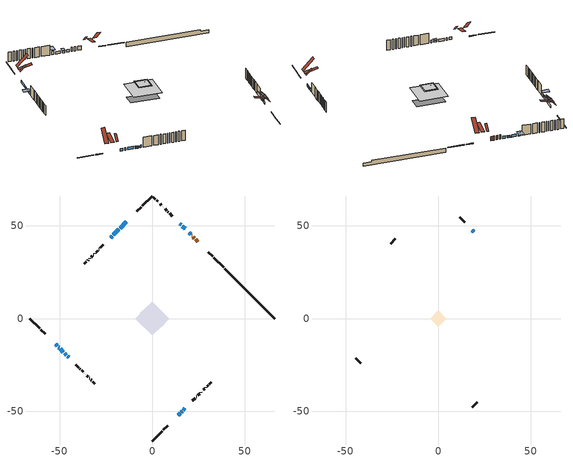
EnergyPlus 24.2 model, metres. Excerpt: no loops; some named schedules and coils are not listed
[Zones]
conditioned space
 floor outside (Floor1 construction): -1.71,0 0,1.71 1.71,0 0,-1.71 z0.44
 floor adiabatic (AdiabaticFloorConstruction): -9.18,0 0,9.18 9.18,0 0,-9.18 z2.88
 floor foundation (Slab1 construction): -6.72,2.74 -2.74,6.72 6.72,-2.74 2.74,-6.72 z-1.69
 wall outside (RimJoist1 construction): 0,-66.15 5.32,-60.83 / -66.15,0 -60.83,-5.32 / 0,66.15 -5.32,60.83 / 38.6,27.55 33.28,32.87 z0.44:0.74
 wall outside (RimJoist3 construction): 5.98,-60.17 8.34,-57.81 / -60.17,-5.98 -57.81,-8.34 / -5.98,60.17 -8.34,57.81 / 32.62,33.53 30.26,35.89 z0.44:0.74
 wall outside (AdiabaticWallConstruction 1): 24.6,41.56 23.46,42.69 / 22.81,43.34 22.22,43.93 / 21.56,44.59 21.36,44.79 z0.44:2.47
 wall outside (AdiabaticWallConstruction): -14.01,52.15 -17.36,48.79 / 14,-52.15 14.99,-51.17 / -52.15,-14 -51.32,-14.83 / 20.71,45.44 19.88,46.27 / -50.67,-15.49 -50.35,-15.8 / -49.7,-16.46 -47.95,-18.2 / 17.74,48.41 16.3,49.86 / -45.67,-20.48 -45.22,-20.94 / 16.73,-49.42 17.63,-48.52 z0.44:1.66; -18.02,48.13 -21.04,45.11 z0.44:1.28; 15.64,-50.51 16.07,-50.08 z0.44:1.46; -47.29,-18.86 -46.32,-19.83 z0.44:1.36; -21.7,44.46 -22.45,43.7 / 15.64,50.51 14.88,51.27 z0.44:2.09
 wall outside (Wall1 construction): 21.6,-44.55 23.16,-43 / -41.24,-24.91 -39.69,-26.46 / -26.43,39.72 -27.98,38.17 / 10.91,55.24 9.36,56.8 z0.44:5.32
 wall outside (Wall2 construction): 23.81,-42.34 24.01,-42.14 / -39.03,-27.12 -38.84,-27.32 / -28.64,37.52 -28.83,37.32 / 8.7,57.45 8.5,57.65 z0.44:5.32
 wall outside (Wall3 construction): 24.67,-41.49 25.52,-40.63 / -38.18,-27.97 -37.32,-28.83 / -29.49,36.66 -30.34,35.81 / 7.85,58.3 6.99,59.16 z0.44:5.32
 wall outside (Wall4 construction): 26.18,-39.97 26.23,-39.92 / -36.67,-29.49 -36.61,-29.54 / -31,35.15 -31.06,35.1 / 6.33,59.82 6.28,59.87 z0.44:5.32
 wall outside (Wall5 construction): 26.89,-39.26 26.92,-39.24 / -35.95,-30.2 -35.93,-30.22 / -31.71,34.44 -31.74,34.41 / 5.62,60.53 5.6,60.56 z0.44:5.32
 wall outside (Wall6 construction): 27.57,-38.58 28.23,-37.92 / -35.27,-30.88 -34.61,-31.54 / -32.4,33.76 -33.05,33.1 / 4.94,61.21 4.28,61.87 z0.44:5.32
 wall outside (Wall7 construction): 28.89,-37.26 28.99,-37.16 / -33.96,-32.2 -33.85,-32.3 / -33.71,32.44 -33.81,32.34 / 3.62,62.53 3.52,62.63 z0.44:5.32
 wall outside (Wall8 construction): 29.65,-36.5 30.12,-36.03 / -33.2,-32.96 -32.72,-33.43 / -34.47,31.68 -34.95,31.21 / 2.86,63.29 2.39,63.76 z0.44:5.32
 wall outside (Wall9 construction): 30.78,-35.37 31.86,-34.3 / -32.06,-34.09 -30.99,-35.16 / -35.6,30.55 -36.68,29.47 / 1.73,64.42 0.66,65.49 z0.44:5.32
 wall foundation (FoundationWall1 construction): 39.26,26.89,-1.69 39.26,26.89,0.44 63.46,2.69,0.44 63.46,2.69,-0.18 66.15,0,-0.18 66.15,0,-1.69
 window (WindowConstruction): -14.01,52.15 -17.36,48.79 z0.44:1.66
 window (WindowConstruction 5): -18.02,48.13 -21.04,45.11 z0.44:1.28
 window (WindowConstruction 6): 14.01,-52.15 14.99,-51.17 z0.44:1.66
 window (WindowConstruction 7): 15.64,-50.51 16.07,-50.08 z0.44:1.45
 window (WindowConstruction 8): -52.15,-14.01 -51.32,-14.83 z0.44:1.66
 window (WindowConstruction 9): 20.71,45.44 19.88,46.27 z0.44:1.66
 window (WindowConstruction 12): -50.66,-15.49 -50.35,-15.8 z0.44:1.66
 window (WindowConstruction 1): -49.7,-16.46 -47.95,-18.2 z0.44:1.66
 window (WindowConstruction 13): -47.29,-18.86 -46.32,-19.83 z0.44:1.35
 window (WindowConstruction 2): 17.74,48.41 16.3,49.86 z0.44:1.66
 window (WindowConstruction 3): -45.67,-20.49 -45.22,-20.94 z0.44:1.66
 window (WindowConstruction 10): -21.7,44.46 -22.45,43.7 z0.44:2.09
 window (WindowConstruction 11): 15.64,50.51 14.88,51.27 z0.44:2.09
 window (WindowConstruction 4): 16.73,-49.42 17.63,-48.52 z0.44:1.66
 door (Door): 24.6,41.56 23.46,42.69 z0.44:2.47
 door (Door 1): 22.81,43.35 22.22,43.93 z0.44:2.47
 door (Door 2): 21.56,44.59 21.36,44.79 z0.44:2.47
 ceiling adiabatic (AdiabaticFloorConstruction): 0,-9.18 9.18,0 0,9.18 -9.18,0 z2.88
 roof outside (Roof4 construction): 13.35,-52.8,5.32 11.54,-50.99,7.88 10.9,-51.63,7.88 12.71,-53.44,5.32; -52.8,-13.35,5.32 -50.99,-11.54,7.88 -51.63,-10.9,7.88 -53.44,-12.71,5.32; -13.35,52.8,5.32 -11.54,50.99,7.88 -10.9,51.63,7.88 -12.71,53.44,5.32; 25.25,40.9,5.32 23.44,39.09,7.88 24.08,38.45,7.88 25.89,40.26,5.32
attic - vented
 floor to conditioned space (Floor2 construction Reversed): -3.8,0 0,3.8 3.8,0 0,-3.8 z5.32
 floor to conditioned space (Floor3 construction Reversed): -4.42,0 0,4.42 4.42,0 0,-4.42 z5.32
 floor to conditioned space (Floor4 construction Reversed): -1.99,0 0,1.99 1.99,0 0,-1.99 z5.32
 wall outside (AdiabaticWallConstruction): 19.23,46.92 18.4,47.75 z0.44:1.38
 wall outside (Wall10 construction): 18.28,-47.87 20.95,-45.2 / -44.56,-21.59 -41.9,-24.26 / -23.11,43.04 -25.77,40.38 / 14.23,51.92 11.56,54.59 z0.44:5.32
 window (WindowConstruction 14): 19.23,46.93 18.4,47.75 z0.44:1.38
 roof outside (Roof1 construction): 10.27,-55.88,5.32 6.66,-52.27,10.43 5.38,-53.55,10.43 8.99,-57.16,5.32; -55.88,-10.27,5.32 -52.27,-6.66,10.43 -53.55,-5.38,10.43 -57.16,-8.99,5.32; -10.27,55.88,5.32 -6.66,52.27,10.43 -5.38,53.55,10.43 -8.99,57.16,5.32; 28.33,37.82,5.32 24.72,34.21,10.43 25.99,32.93,10.43 29.61,36.54,5.32
 roof outside (Roof2 construction): 12.05,-54.1,5.32 7.69,-49.74,6.86 6.57,-50.87,6.86 10.93,-55.22,5.32; -54.1,-12.05,5.32 -49.74,-7.69,6.86 -50.87,-6.57,6.86 -55.22,-10.93,5.32; -12.05,54.1,5.32 -7.69,49.74,6.86 -6.57,50.87,6.86 -10.93,55.22,5.32; 26.55,39.6,5.32 22.19,35.24,6.86 23.32,34.12,6.86 27.67,38.48,5.32
shading: 18.29,47.86 19.33,46.82 20.63,48.11 19.59,49.15 z1.53; -21.18,44.97 -17.88,48.27 -18.2,48.6 -21.51,45.3 z1.48; 16.22,-49.94 15.5,-50.65 15.83,-50.98 16.54,-50.26 z1.66; -46.22,-19.93 -47.4,-18.75 -48.26,-19.62 -47.08,-20.8 z1.5; -22.85,43.3 -21.3,44.85 -23.56,47.11 -25.11,45.57 z2.65; 14.49,51.66 16.04,50.12 18.3,52.38 16.75,53.93 z2.65
[Building]
Building 1: Terrain=Suburbs
[Site:Location]
Mont Joli AP_QC: Latitude {deg}=48.61; Longitude {deg}=-68.21; Time Zone {hr}=-5; Elevation {m}=52; Keep Site Location Information=Yes
[Site:GroundTemperature:Shallow]
-0.843868, -3.04892, -3.2255, -2.1791, 2.02165, 6.20283, 9.82768, 12.1239, 12.319, 10.4514, 6.91898, 2.86606
[Site:WaterMainsTemperature]
Calculation Method=Schedule; Temperature Schedule=mains temperature schedule
[Material] Roughness=Rough; Thermal Absorptance=0.9
Name | Thickness {m} | Conductivity {W/m-K} | Density {kg/m3} | Specific Heat {J/kg-K} | Solar Absorptance | Visible Absorptance
asphalt or fiberglass shingles | 0.00635 | 0.162714 | 1121.4 | 1465.45 | 0.4 | 0.4
ceiling loosefill ins | 0.0846667 | 0.0480833 | 16.02 | 1046.75 | 0.7 | 0.7
ceiling stud and cavity | 0.1397 | 0.383266 | 65.682 | 1177.47 | 0.7 | 0.7
ceiling stud and cavity 1 | 0.1397 | 0.0828155 | 65.682 | 1177.47 | 0.7 | 0.7
ceiling stud and cavity 2 | 0.1397 | 0.083425 | 65.682 | 1177.47 | 0.7 | 0.7
concrete 4.0 in. | 0.1016 | 1.803125 | 2242.8 | 837.4 | 0.7 | 0.7
concrete 8.0 in. | 0.2032 | 1.803125 | 2242.8 | 837.4 | 0.7 | 0.7
door material | 0.04445 | 0.0451087 | 512.64 | 1214.23 | 0.7 | 0.7
door material 1 | 0.04445 | 0.188738 | 512.64 | 1214.23 | 0.7 | 0.7
exterior vertical ins | 0.0319004 | 0.029427 | 32.04 | 1214.23 | 0.7 | 0.7
floor covering | 0.0127 | 0.0433444 | 54.468 | 1339.84 | 0.6 | 0.6
floor rigid ins; wall rigid ins 1 | 0.512978 | 0.029427 | 32.04 | 1214.23 | 0.7 | 0.7
floor stud and cavity | 0.1397 | 0.977101 | 92.3553 | 1139.71 | 0.7 | 0.7
floor stud and cavity 1 | 0.1397 | 1.75129 | 37.0049 | 1207.88 | 0.7 | 0.7
furniture material conditioned space 1 | 0.1524 | 0.115458 | 640.8 | 1214.23 | 0.6 | 0.6
gypsum board | 0.0127 | 0.160291 | 801 | 837.4 | 0.6 | 0.6
gypsum board 1 | 0.0127 | 0.160291 | 801 | 837.4 | 0.7 | 0.7
osb sheathing 0.5 in. | 0.0127 | 0.115458 | 512.64 | 1214.23 | 0.7 | 0.7
osb sheathing 0.75 in. | 0.01905 | 0.115458 | 512.64 | 1214.23 | 0.7 | 0.7
rim joist stud and cavity | 0.0508 | 0.11519 | 50.32683 | 1063.81 | 0.6 | 0.6
rim joist stud and cavity 1 | 0.0508 | 0.137084 | 50.32683 | 1063.81 | 0.6 | 0.6
roof stud and cavity | 0.0889 | 3.02846 | 78.34581 | 1123.46 | 0.7 | 0.7
wall rigid ins | 0.051816 | 0.029427 | 32.04 | 1214.23 | 0.7 | 0.7
wall stud and cavity | 0.1397 | 0.269865 | 139.0536 | 1170.24 | 0.7 | 0.7
wall stud and cavity 1 | 0.1397 | 0.229971 | 139.0536 | 1170.24 | 0.7 | 0.7
wall stud and cavity 10 | 0.0889 | 0.380278 | 52.3479 | 1209.89 | 0.7 | 0.7
wall stud and cavity 11 | 0.0889 | 0.391764 | 83.0341 | 1211.67 | 0.7 | 0.7
wall stud and cavity 2 | 0.1397 | 0.801472 | 139.0536 | 1170.24 | 0.7 | 0.7
wall stud and cavity 3 | 0.1397 | 0.445742 | 139.0536 | 1170.24 | 0.7 | 0.7
wall stud and cavity 4 | 0.1397 | 0.12514 | 139.0536 | 1170.24 | 0.7 | 0.7
wall stud and cavity 5 | 0.1397 | 0.0967543 | 139.0536 | 1170.24 | 0.7 | 0.7
wall stud and cavity 6 | 0.1397 | 0.110346 | 139.0536 | 1170.24 | 0.7 | 0.7
wall stud and cavity 7 | 0.1397 | 0.0977075 | 139.0536 | 1170.24 | 0.7 | 0.7
wall stud and cavity 8 | 0.1397 | 0.0960514 | 139.0536 | 1170.24 | 0.7 | 0.7
wall stud and cavity 9 | 0.0889 | 6.1454 | 50.32683 | 1063.81 | 0.6 | 0.6
wood siding | 0.0254 | 0.102417 | 544.68 | 1172.36 | 0.4 | 0.4
wood siding 1 | 0.00254 | 0.102417 | 544.68 | 1172.36 | 0.4 | 0.4
wood siding 2; wood siding 3; wood siding 4 | 0.0254 | 0.102417 | 544.68 | 1172.36 | 0.7 | 0.7
[WindowMaterial:SimpleGlazingSystem]
Name | U-Factor {W/m2-K} | Solar Heat Gain Coefficient
WindowMaterial | 2.90373 | 0.66
WindowMaterial 1 | 2.938365 | 0.62
WindowMaterial 10 | 2.97414 | 0.62
WindowMaterial 11 | 2.99458 | 0.51
WindowMaterial 12 | 2.986628 | 0.55
WindowMaterial 13 | 3.0383 | 0.46
WindowMaterial 2 | 2.898619 | 0.69
WindowMaterial 3 | 5.46451 | 0.7
WindowMaterial 4 | 2.93325 | 0.6
WindowMaterial 5 | 2.95256 | 0.58
WindowMaterial 6 | 2.92871 | 0.61
WindowMaterial 7 | 3.03035 | 0.48
WindowMaterial 8 | 2.9219 | 0.66
WindowMaterial 9 | 2.9378 | 0.6
[Construction]
AdiabaticFloorConstruction: floor stud and cavity 1, floor rigid ins, osb sheathing 0.75 in., floor covering
AdiabaticWallConstruction: wood siding 3, wall rigid ins 1, wall stud and cavity 10, gypsum board
AdiabaticWallConstruction 1: wood siding 4, wall rigid ins 1, wall stud and cavity 10, gypsum board
Door; Door 1: door material
Door 2: door material 1
Floor1 construction: floor stud and cavity, osb sheathing 0.75 in., floor covering
Floor2 construction Reversed: gypsum board, ceiling stud and cavity, ceiling loosefill ins
Floor3 construction Reversed: gypsum board, ceiling stud and cavity 1
Floor4 construction Reversed: gypsum board, ceiling stud and cavity 2
FoundationWall1 construction: concrete 8.0 in., gypsum board 1
furniture construction conditioned space 1: furniture material conditioned space 1
PartitionWallConstruction: gypsum board, wall stud and cavity 11, gypsum board
RimJoist1 construction: wood siding 2, rim joist stud and cavity
RimJoist3 construction: wood siding 2, rim joist stud and cavity 1
Roof1 construction; Roof2 construction: asphalt or fiberglass shingles
Roof4 construction: asphalt or fiberglass shingles, osb sheathing 0.5 in., roof stud and cavity, gypsum board
Slab1 construction: concrete 4.0 in.
Wall1 construction: wood siding, wall rigid ins, osb sheathing 0.5 in., wall stud and cavity, gypsum board
Wall10 construction: wood siding 1, wall stud and cavity 9
Wall2 construction: wood siding, wall rigid ins, osb sheathing 0.5 in., wall stud and cavity 1, gypsum board
Wall3 construction: wood siding, osb sheathing 0.5 in., wall stud and cavity 2, gypsum board
Wall4 construction: wood siding, osb sheathing 0.5 in., wall stud and cavity 3, gypsum board
Wall5 construction: wood siding, osb sheathing 0.5 in., wall stud and cavity 4, gypsum board
Wall6 construction: wood siding, osb sheathing 0.5 in., wall stud and cavity 5, gypsum board
Wall7 construction: wood siding, osb sheathing 0.5 in., wall stud and cavity 6, gypsum board
Wall8 construction: wood siding, osb sheathing 0.5 in., wall stud and cavity 7, gypsum board
Wall9 construction: wood siding, osb sheathing 0.5 in., wall stud and cavity 8, gypsum board
WindowConstruction: WindowMaterial
WindowConstruction 1: WindowMaterial 1
WindowConstruction 10; WindowConstruction 11: WindowMaterial 10
WindowConstruction 12: WindowMaterial 11
WindowConstruction 13: WindowMaterial 12
WindowConstruction 14: WindowMaterial 13
WindowConstruction 2: WindowMaterial 2
WindowConstruction 3: WindowMaterial 3
WindowConstruction 4: WindowMaterial 4
WindowConstruction 5: WindowMaterial 5
WindowConstruction 6: WindowMaterial 6
WindowConstruction 7: WindowMaterial 7
WindowConstruction 8: WindowMaterial 8
WindowConstruction 9: WindowMaterial 9
[Zone] Multiplier=1; Part of Total Floor Area=Yes
Name | Volume {m3}
attic - vented | 58.56
conditioned space | 581.9
[Space]
Name | Zone | Volume {m3}
attic - vented 1 | attic - vented | 58.56
conditioned space 1 | conditioned space | 581.9
[ZoneInfiltration:EffectiveLeakageArea]
infil attic - vented 1: Zone or Space=attic - vented 1; Schedule=Always On Discrete; Effective Air Leakage Area {cm2}=2644.52; Stack Coefficient=0.00069446; Wind Coefficient=1.78051e-05
[ZoneMixing]
whole house fan mix: Zone or Space=attic - vented; Schedule=Always On Continuous; Design Flow Rate Calculation Method=Flow/Zone; Design Flow Rate {m3/s}=0; Source Zone or Space=conditioned space
[SurfaceProperty:ExposedFoundationPerimeter]
Slab1: Exposed Perimeter Calculation Method=TotalExposedPerimeter; Total Exposed Perimeter {m}=38.033
[InternalMass] Zone or ZoneList=conditioned space; Space or SpaceList=conditioned space 1
Name | Construction | Surface Area {m2}
furniture mass conditioned space 1 | furniture construction conditioned space 1 | 99.9159
partition wall mass | PartitionWallConstruction | 249.79
[Lights]
interior lighting: Zone or ZoneList or Space or SpaceList=conditioned space 1; Schedule=interior lighting schedule; Design Level Calculation Method=LightingLevel; Lighting Level {W}=343.2; Return Air Fraction=0; Fraction Radiant=0.6; Fraction Visible=0.2; Fraction Replaceable=1
[People]
occupants: Zone or ZoneList or Space or SpaceList=conditioned space 1; Number of People Schedule=occupants schedule; Number of People Calculation Method=People; Number of People=3; Fraction Radiant=0.314171; Sensible Heat Fraction=0.56303; Activity Level Schedule=occupants activity schedule; Carbon Dioxide Generation Rate {m3/s-W}=0; Enable ASHRAE 55 Comfort Warnings=No; Mean Radiant Temperature Calculation Type=EnclosureAveraged
[ElectricEquipment] Zone or ZoneList or Space or SpaceList=conditioned space 1; Design Level Calculation Method=EquipmentLevel
Name | Schedule | Design Level {W} | Fraction Latent | Fraction Radiant | Fraction Lost
clothes dryer | clothes dryer schedule | 140.772 | 0.015 | 0.081 | 0.85
clothes washer | clothes washer schedule | 32.1985 | 0.03 | 0.162 | 0.7
cooking range | cooking range schedule | 215.147 | 0.08 | 0.432 | 0.2
dishwasher | dishwasher schedule | 66.8632 | 0.3 | 0.18 | 0.4
fridge | fridge schedule | 72.9452 | 0 | 0.6 | 0
mech vent house fan | mech vent house fan schedule | 0 | 0 | 0 | 1
mech vent house fan cfis | mech vent house fan cfis schedule | 0 | 0 | 0 | 0
mech vent range fan 0 | mech vent range fan 0 schedule | 2.7 | 0 | 0 | 1
misc plug loads | misc plug loads schedule | 494.7 | 0.045 | 0.513 | 0.1
whole house fan | Always On Discrete | 0 | 0 | 0 | 1
[OtherEquipment] Zone or ZoneList or Space or SpaceList=conditioned space 1; Design Level Calculation Method=EquipmentLevel
Name | Fuel Type | Schedule | Design Level {W} | Fraction Latent | Fraction Radiant | Fraction Lost
clothes dryer 1 | Electricity | clothes dryer schedule | 0 | 0.015 | 0.081 | 0.85
cooking range 1 | Electricity | cooking range schedule | 0 | 0.08 | 0.432 | 0.2
general water use latent | None | general water use schedule | 62.594 | 1 | 0 | 0
general water use sensible | None | general water use schedule | -61.6891 | 0 | 0.6 | 0
mech vent house fan latent load | None | Always On Discrete | 0 | 1 | 0 | 0
mech vent house fan sensible load | None | Always On Discrete | 0 | 0 | 0 | 0
water heater energy adjustment1 | Electricity | Always On Discrete | 0.01 | 0 | 0 | 1
[ZoneInfiltration:DesignFlowRate] Zone or ZoneList or Space or SpaceList=conditioned space 1; Schedule=Always On Discrete; Design Flow Rate Calculation Method=Flow/Zone; Design Flow Rate {m3/s}=0
infil flow; natural vent flow; whole house fan flow
[ZoneControl:Thermostat]
conditioned space Thermostat: Zone or ZoneList=conditioned space; Control Type Schedule=conditioned space Thermostat Schedule; Control 1=conditioned space temperature setpoint; Temperature Difference Between Cutout And Setpoint {deltaC}=0
[ThermostatSetpoint:DualSetpoint]
conditioned space temperature setpoint: Heating Setpoint Temperature Schedule=heating setpoint; Cooling Setpoint Temperature Schedule=cooling setpoint
[AirLoopHVAC:UnitarySystem]
unit heater unitary system: Control Type=Load; Controlling Zone or Thermostat Location=conditioned space; Dehumidification Control Type=None; Availability Schedule=Always On Discrete; Supply Fan=unit heater supply fan; Fan Placement=BlowThrough; Supply Air Fan Operating Mode Schedule=unit heater auto fan schedule; Heating Coil=unit heater htg coil; DX Heating Coil Sizing Ratio=1; Use DOAS DX Cooling Coil=No; Minimum Supply Air Temperature {C}=2; Latent Load Control=SensibleOnlyLoadControl; Cooling Supply Air Flow Rate Method=None; Heating Supply Air Flow Rate Method=SupplyAirFlowRate; Heating Supply Air Flow Rate {m3/s}=0.00141584; No Load Supply Air Flow Rate Method=SupplyAirFlowRate; No Load Supply Air Flow Rate {m3/s}=0; No Load Supply Air Flow Rate Control Set To Low Speed=Yes; Maximum Supply Air Temperature {C}=48.8889; Maximum Outdoor Dry-Bulb Temperature for Supplemental Heater Operation {C}=21; Ancillary On-Cycle Electric Power {W}=0; Ancillary Off-Cycle Electric Power {W}=0
[Zone equipment]
conditioned space: electric baseboard, unit heater unitary system
[Foundation:Kiva]
Foundation Kiva 1: Initial Indoor Air Temperature {C}=18; Wall Height Above Grade {m}=0.440009; Wall Depth Below Slab {m}=0.2032; Custom Block Material Name 1=exterior vertical ins; Custom Block Depth 1 {m}=2.13; Custom Block X Position 1 {m}=0.2159; Custom Block Z Position 1 {m}=0
[Foundation:Kiva:Settings]
Soil Conductivity {W/m-K}=0.849921; Soil Density {kg/m3}=1842.3; Soil Specific Heat {J/kg-K}=418.7; Ground Solar Absorptivity=0.9; Ground Thermal Absorptivity=0.9; Ground Surface Roughness {m}=0.03; Far-Field Width {m}=40; Deep-Ground Boundary Condition=ZeroFlux; Deep-Ground Depth {m}=40; Minimum Cell Dimension {m}=0.2; Maximum Cell Growth Coefficient=3; Simulation Timestep=Timestep
[Exterior:Lights]
exterior lighting: Schedule=exterior lighting schedule; Design Level {W}=75.6
[EnergyManagementSystem:Sensor] Output:Variable or Output:Meter Index Key=conditioned space
Name | Output:Variable or Output:Meter
conditioned_space_clg_unmet_s | Zone Cooling Setpoint Not Met Time
conditioned_space_htg_unmet_s | Zone Heating Setpoint Not Met Time
fridge_tin_s; tin_s; tin_s_1 | Zone Mean Air Temperature
tout_s | Zone Outdoor Air Drybulb Temperature
win_s | Zone Air Humidity Ratio
[Schedule:Constant]
Name | Hourly Value
Always On Continuous; mech vent house fan schedule; mech vent house fan cfis schedule; Always On Discrete | 1
occupants activity schedule | 117.228
fridge schedule; unit heater auto fan schedule | 0
[Schedule:Week:Daily]
interior lighting schedule Week Rule - Jan1-Jan27: interior lighting schedule day, interior lighting schedule day, interior lighting schedule day, interior lighting schedule day, interior lighting schedule day, interior lighting schedule day, interior lighting schedule day, interior lighting schedule default day, interior lighting schedule default day, interior lighting schedule default day, interior lighting schedule default day, interior lighting schedule default day
interior lighting schedule Week Rule - Jan28-Feb3: interior lighting schedule day, interior lighting schedule day, interior lighting schedule day, interior lighting schedule day, interior lighting schedule day 1, interior lighting schedule day 1, interior lighting schedule day 1, interior lighting schedule default day, interior lighting schedule default day, interior lighting schedule default day, interior lighting schedule default day, interior lighting schedule default day
interior lighting schedule Week Rule - Feb4-Feb24: interior lighting schedule day 1, interior lighting schedule day 1, interior lighting schedule day 1, interior lighting schedule day 1, interior lighting schedule day 1, interior lighting schedule day 1, interior lighting schedule day 1, interior lighting schedule default day, interior lighting schedule default day, interior lighting schedule default day, interior lighting schedule default day, interior lighting schedule default day
interior lighting schedule Week Rule - Feb25-Mar3: interior lighting schedule day 1, interior lighting schedule day 1, interior lighting schedule day 1, interior lighting schedule day 1, interior lighting schedule day 2, interior lighting schedule day 2, interior lighting schedule day 2, interior lighting schedule default day, interior lighting schedule default day, interior lighting schedule default day, interior lighting schedule default day, interior lighting schedule default day
interior lighting schedule Week Rule - Mar4-Mar31: interior lighting schedule day 2, interior lighting schedule day 2, interior lighting schedule day 2, interior lighting schedule day 2, interior lighting schedule day 2, interior lighting schedule day 2, interior lighting schedule day 2, interior lighting schedule default day, interior lighting schedule default day, interior lighting schedule default day, interior lighting schedule default day, interior lighting schedule default day
interior lighting schedule Week Rule - Apr1-Apr28: interior lighting schedule day 3, interior lighting schedule day 3, interior lighting schedule day 3, interior lighting schedule day 3, interior lighting schedule day 3, interior lighting schedule day 3, interior lighting schedule day 3, interior lighting schedule default day, interior lighting schedule default day, interior lighting schedule default day, interior lighting schedule default day, interior lighting schedule default day
interior lighting schedule Week Rule - Apr29-May5: interior lighting schedule day 3, interior lighting schedule day 3, interior lighting schedule day 4, interior lighting schedule day 4, interior lighting schedule day 4, interior lighting schedule day 4, interior lighting schedule day 4, interior lighting schedule default day, interior lighting schedule default day, interior lighting schedule default day, interior lighting schedule default day, interior lighting schedule default day
interior lighting schedule Week Rule - May6-May26: interior lighting schedule day 4, interior lighting schedule day 4, interior lighting schedule day 4, interior lighting schedule day 4, interior lighting schedule day 4, interior lighting schedule day 4, interior lighting schedule day 4, interior lighting schedule default day, interior lighting schedule default day, interior lighting schedule default day, interior lighting schedule default day, interior lighting schedule default day
interior lighting schedule Week Rule - May27-Jun2: interior lighting schedule day 4, interior lighting schedule day 4, interior lighting schedule day 4, interior lighting schedule day 4, interior lighting schedule day 4, interior lighting schedule day 5, interior lighting schedule day 5, interior lighting schedule default day, interior lighting schedule default day, interior lighting schedule default day, interior lighting schedule default day, interior lighting schedule default day
interior lighting schedule Week Rule - Jun3-Jun30: interior lighting schedule day 5, interior lighting schedule day 5, interior lighting schedule day 5, interior lighting schedule day 5, interior lighting schedule day 5, interior lighting schedule day 5, interior lighting schedule day 5, interior lighting schedule default day, interior lighting schedule default day, interior lighting schedule default day, interior lighting schedule default day, interior lighting schedule default day
interior lighting schedule Week Rule - Jul1-Jul28: interior lighting schedule day 6, interior lighting schedule day 6, interior lighting schedule day 6, interior lighting schedule day 6, interior lighting schedule day 6, interior lighting schedule day 6, interior lighting schedule day 6, interior lighting schedule default day, interior lighting schedule default day, interior lighting schedule default day, interior lighting schedule default day, interior lighting schedule default day
interior lighting schedule Week Rule - Jul29-Aug4: interior lighting schedule day 6, interior lighting schedule day 6, interior lighting schedule day 6, interior lighting schedule day 7, interior lighting schedule day 7, interior lighting schedule day 7, interior lighting schedule day 7, interior lighting schedule default day, interior lighting schedule default day, interior lighting schedule default day, interior lighting schedule default day, interior lighting schedule default day
interior lighting schedule Week Rule - Aug5-Aug25: interior lighting schedule day 7, interior lighting schedule day 7, interior lighting schedule day 7, interior lighting schedule day 7, interior lighting schedule day 7, interior lighting schedule day 7, interior lighting schedule day 7, interior lighting schedule default day, interior lighting schedule default day, interior lighting schedule default day, interior lighting schedule default day, interior lighting schedule default day
interior lighting schedule Week Rule - Aug26-Sep1: interior lighting schedule day 7, interior lighting schedule day 7, interior lighting schedule day 7, interior lighting schedule day 7, interior lighting schedule day 7, interior lighting schedule day 7, interior lighting schedule day 8, interior lighting schedule default day, interior lighting schedule default day, interior lighting schedule default day, interior lighting schedule default day, interior lighting schedule default day
interior lighting schedule Week Rule - Sep2-Sep29: interior lighting schedule day 8, interior lighting schedule day 8, interior lighting schedule day 8, interior lighting schedule day 8, interior lighting schedule day 8, interior lighting schedule day 8, interior lighting schedule day 8, interior lighting schedule default day, interior lighting schedule default day, interior lighting schedule default day, interior lighting schedule default day, interior lighting schedule default day
interior lighting schedule Week Rule - Sep30-Oct6: interior lighting schedule day 8, interior lighting schedule day 9, interior lighting schedule day 9, interior lighting schedule day 9, interior lighting schedule day 9, interior lighting schedule day 9, interior lighting schedule day 9, interior lighting schedule default day, interior lighting schedule default day, interior lighting schedule default day, interior lighting schedule default day, interior lighting schedule default day
interior lighting schedule Week Rule - Oct7-Oct27: interior lighting schedule day 9, interior lighting schedule day 9, interior lighting schedule day 9, interior lighting schedule day 9, interior lighting schedule day 9, interior lighting schedule day 9, interior lighting schedule day 9, interior lighting schedule default day, interior lighting schedule default day, interior lighting schedule default day, interior lighting schedule default day, interior lighting schedule default day
interior lighting schedule Week Rule - Oct28-Nov3: interior lighting schedule day 9, interior lighting schedule day 9, interior lighting schedule day 9, interior lighting schedule day 9, interior lighting schedule day 10, interior lighting schedule day 10, interior lighting schedule day 10, interior lighting schedule default day, interior lighting schedule default day, interior lighting schedule default day, interior lighting schedule default day, interior lighting schedule default day
interior lighting schedule Week Rule - Nov4-Nov24: interior lighting schedule day 10, interior lighting schedule day 10, interior lighting schedule day 10, interior lighting schedule day 10, interior lighting schedule day 10, interior lighting schedule day 10, interior lighting schedule day 10, interior lighting schedule default day, interior lighting schedule default day, interior lighting schedule default day, interior lighting schedule default day, interior lighting schedule default day
interior lighting schedule Week Rule - Nov25-Dec1: interior lighting schedule day 10, interior lighting schedule day 10, interior lighting schedule day 10, interior lighting schedule day 10, interior lighting schedule day 10, interior lighting schedule day 10, interior lighting schedule day 11, interior lighting schedule default day, interior lighting schedule default day, interior lighting schedule default day, interior lighting schedule default day, interior lighting schedule default day
interior lighting schedule Week Rule - Dec2-Dec31: interior lighting schedule day 11, interior lighting schedule day 11, interior lighting schedule day 11, interior lighting schedule day 11, interior lighting schedule day 11, interior lighting schedule day 11, interior lighting schedule day 11, interior lighting schedule default day, interior lighting schedule default day, interior lighting schedule default day, interior lighting schedule default day, interior lighting schedule default day
occupants schedule Week Rule - Jan1-Dec31: occupants schedule day, occupants schedule day, occupants schedule day, occupants schedule day, occupants schedule day, occupants schedule day, occupants schedule day, occupants schedule default day, occupants schedule default day, occupants schedule default day, occupants schedule default day, occupants schedule default day
clothes dryer schedule Week Rule - Jan1-Dec31: clothes dryer schedule day, clothes dryer schedule day, clothes dryer schedule day, clothes dryer schedule day, clothes dryer schedule day, clothes dryer schedule day, clothes dryer schedule day, clothes dryer schedule default day, clothes dryer schedule default day, clothes dryer schedule default day, clothes dryer schedule default day, clothes dryer schedule default day
clothes washer schedule Week Rule - Jan1-Dec31: clothes washer schedule day, clothes washer schedule day, clothes washer schedule day, clothes washer schedule day, clothes washer schedule day, clothes washer schedule day, clothes washer schedule day, clothes washer schedule default day, clothes washer schedule default day, clothes washer schedule default day, clothes washer schedule default day, clothes washer schedule default day
cooking range schedule Week Rule - Jan1-Dec31: cooking range schedule day, cooking range schedule day, cooking range schedule day, cooking range schedule day, cooking range schedule day, cooking range schedule day, cooking range schedule day, cooking range schedule default day, cooking range schedule default day, cooking range schedule default day, cooking range schedule default day, cooking range schedule default day
dishwasher schedule Week Rule - Jan1-Dec31: dishwasher schedule day, dishwasher schedule day, dishwasher schedule day, dishwasher schedule day, dishwasher schedule day, dishwasher schedule day, dishwasher schedule day, dishwasher schedule default day, dishwasher schedule default day, dishwasher schedule default day, dishwasher schedule default day, dishwasher schedule default day
mech vent range fan 0 schedule Week Rule - Jan1-Dec31: mech vent range fan 0 schedule day, mech vent range fan 0 schedule day, mech vent range fan 0 schedule day, mech vent range fan 0 schedule day, mech vent range fan 0 schedule day, mech vent range fan 0 schedule day, mech vent range fan 0 schedule day, mech vent range fan 0 schedule default day, mech vent range fan 0 schedule default day, mech vent range fan 0 schedule default day, mech vent range fan 0 schedule default day, mech vent range fan 0 schedule default day
misc plug loads schedule Week Rule - Jan1-Dec31: misc plug loads schedule day, misc plug loads schedule day, misc plug loads schedule day, misc plug loads schedule day, misc plug loads schedule day, misc plug loads schedule day, misc plug loads schedule day, misc plug loads schedule default day, misc plug loads schedule default day, misc plug loads schedule default day, misc plug loads schedule default day, misc plug loads schedule default day
general water use schedule Week Rule - Jan1-Dec31: general water use schedule day, general water use schedule day, general water use schedule day, general water use schedule day, general water use schedule day, general water use schedule day, general water use schedule day, general water use schedule default day, general water use schedule default day, general water use schedule default day, general water use schedule default day, general water use schedule default day
exterior lighting schedule Week Rule - Jan1-Jan27: exterior lighting schedule day, exterior lighting schedule day, exterior lighting schedule day, exterior lighting schedule day, exterior lighting schedule day, exterior lighting schedule day, exterior lighting schedule day, exterior lighting schedule default day, exterior lighting schedule default day, exterior lighting schedule default day, exterior lighting schedule default day, exterior lighting schedule default day
[Schedule:Year]
interior lighting schedule: interior lighting schedule Week Rule - Jan1-Jan27, 1, 1, 1, 27, interior lighting schedule Week Rule - Jan28-Feb3, 1, 28, 2, 3, interior lighting schedule Week Rule - Feb4-Feb24, 2, 4, 2, 24, interior lighting schedule Week Rule - Feb25-Mar3, 2, 25, 3, 3, interior lighting schedule Week Rule - Mar4-Mar31, 3, 4, 3, 31, interior lighting schedule Week Rule - Apr1-Apr28, 4, 1, 4, 28, interior lighting schedule Week Rule - Apr29-May5, 4, 29, 5, 5, interior lighting schedule Week Rule - May6-May26, 5, 6, 5, 26, interior lighting schedule Week Rule - May27-Jun2, 5, 27, 6, 2, interior lighting schedule Week Rule - Jun3-Jun30, 6, 3, 6, 30, interior lighting schedule Week Rule - Jul1-Jul28, 7, 1, 7, 28, interior lighting schedule Week Rule - Jul29-Aug4, 7, 29, 8, 4, interior lighting schedule Week Rule - Aug5-Aug25, 8, 5, 8, 25, interior lighting schedule Week Rule - Aug26-Sep1, 8, 26, 9, 1, interior lighting schedule Week Rule - Sep2-Sep29, 9, 2, 9, 29, interior lighting schedule Week Rule - Sep30-Oct6, 9, 30, 10, 6, interior lighting schedule Week Rule - Oct7-Oct27, 10, 7, 10, 27, interior lighting schedule Week Rule - Oct28-Nov3, 10, 28, 11, 3, interior lighting schedule Week Rule - Nov4-Nov24, 11, 4, 11, 24, interior lighting schedule Week Rule - Nov25-Dec1, 11, 25, 12, 1, interior lighting schedule Week Rule - Dec2-Dec31, 12, 2, 12, 31
occupants schedule: occupants schedule Week Rule - Jan1-Dec31, 1, 1, 12, 31
clothes dryer schedule: clothes dryer schedule Week Rule - Jan1-Dec31, 1, 1, 12, 31
clothes washer schedule: clothes washer schedule Week Rule - Jan1-Dec31, 1, 1, 12, 31
cooking range schedule: cooking range schedule Week Rule - Jan1-Dec31, 1, 1, 12, 31
dishwasher schedule: dishwasher schedule Week Rule - Jan1-Dec31, 1, 1, 12, 31
mech vent range fan 0 schedule: mech vent range fan 0 schedule Week Rule - Jan1-Dec31, 1, 1, 12, 31
misc plug loads schedule: misc plug loads schedule Week Rule - Jan1-Dec31, 1, 1, 12, 31
general water use schedule: general water use schedule Week Rule - Jan1-Dec31, 1, 1, 12, 31
exterior lighting schedule: exterior lighting schedule Week Rule - Jan1-Jan27, 1, 1, 1, 27, exterior lighting schedule Week Rule - Jan28-Feb3, 1, 28, 2, 3, exterior lighting schedule Week Rule - Feb4-Feb24, 2, 4, 2, 24, exterior lighting schedule Week Rule - Feb25-Mar3, 2, 25, 3, 3, exterior lighting schedule Week Rule - Mar4-Mar31, 3, 4, 3, 31, exterior lighting schedule Week Rule - Apr1-Apr28, 4, 1, 4, 28, exterior lighting schedule Week Rule - Apr29-May5, 4, 29, 5, 5, exterior lighting schedule Week Rule - May6-May26, 5, 6, 5, 26, exterior lighting schedule Week Rule - May27-Jun2, 5, 27, 6, 2, exterior lighting schedule Week Rule - Jun3-Jun30, 6, 3, 6, 30, exterior lighting schedule Week Rule - Jul1-Jul28, 7, 1, 7, 28, exterior lighting schedule Week Rule - Jul29-Aug4, 7, 29, 8, 4, exterior lighting schedule Week Rule - Aug5-Aug25, 8, 5, 8, 25, exterior lighting schedule Week Rule - Aug26-Sep1, 8, 26, 9, 1, exterior lighting schedule Week Rule - Sep2-Sep29, 9, 2, 9, 29, exterior lighting schedule Week Rule - Sep30-Oct6, 9, 30, 10, 6, exterior lighting schedule Week Rule - Oct7-Oct27, 10, 7, 10, 27, exterior lighting schedule Week Rule - Oct28-Nov3, 10, 28, 11, 3, exterior lighting schedule Week Rule - Nov4-Nov24, 11, 4, 11, 24, exterior lighting schedule Week Rule - Nov25-Dec1, 11, 25, 12, 1, exterior lighting schedule Week Rule - Dec2-Dec31, 12, 2, 12, 31
[Schedule:Compact]
conditioned space Thermostat Schedule: Through: 12/31, For: AllDays, Until: 24:00, 4
mains temperature schedule: Through: 01/01, For: AllDays, Until: 24:00, 4.55833, Through: 01/02, For: AllDays, Until: 24:00, 4.48833, Through: 01/03, For: AllDays, Until: 24:00, 4.41944, Through: 01/04, For: AllDays, Until: 24:00, 4.35111, Through: 01/05, For: AllDays, Until: 24:00, 4.28389, Through: 01/06, For: AllDays, Until: 24:00, 4.21778, Through: 01/07, For: AllDays, Until: 24:00, 4.15278, Through: 01/08, For: AllDays, Until: 24:00, 4.08889, Through: 01/09, For: AllDays, Until: 24:00, 4.02611, Through: 01/10, For: AllDays, Until: 24:00, 3.96444, Through: 01/11, For: AllDays, Until: 24:00, 3.90333, Through: 01/12, For: AllDays, Until: 24:00, 3.84389, Through: 01/13, For: AllDays, Until: 24:00, 3.78556, Through: 01/14, For: AllDays, Until: 24:00, 3.72833, Through: 01/15, For: AllDays, Until: 24:00, 3.67222, Through: 01/16, For: AllDays, Until: 24:00, 3.61722, Through: 01/17, For: AllDays, Until: 24:00, 3.56333, Through: 01/18, For: AllDays, Until: 24:00, 3.51111, Through: 01/19, For: AllDays, Until: 24:00, 3.46, Through: 01/20, For: AllDays, Until: 24:00, 3.41, Through: 01/21, For: AllDays, Until: 24:00, 3.36111, Through: 01/22, For: AllDays, Until: 24:00, 3.31389, Through: 01/23, For: AllDays, Until: 24:00, 3.26778, Through: 01/24, For: AllDays, Until: 24:00, 3.22278, Through: 01/25, For: AllDays, Until: 24:00, 3.17944, Through: 01/26, For: AllDays, Until: 24:00, 3.13722, Through: 01/27, For: AllDays, Until: 24:00, 3.09667, Through: 01/28, For: AllDays, Until: 24:00, 3.05722, Through: 01/29, For: AllDays, Until: 24:00, 3.01944, Through: 01/30, For: AllDays, Until: 24:00, 2.98278, Through: 01/31, For: AllDays, Until: 24:00, 2.94778, Through: 02/01, For: AllDays, Until: 24:00, 2.91389, Through: 02/02, For: AllDays, Until: 24:00, 2.88167, Through: 02/03, For: AllDays, Until: 24:00, 2.85056, Through: 02/04, For: AllDays, Until: 24:00, 2.82111, Through: 02/05, For: AllDays, Until: 24:00, 2.79278, Through: 02/06, For: AllDays, Until: 24:00, 2.76667, Through: 02/07, For: AllDays, Until: 24:00, 2.74111, Through: 02/08, For: AllDays, Until: 24:00, 2.71778, Through: 02/09, For: AllDays, Until: 24:00, 2.69556, Through: 02/10, For: AllDays, Until: 24:00, 2.675, Through: 02/11, For: AllDays, Until: 24:00, 2.65556, Through: 02/12, For: AllDays, Until: 24:00, 2.63833, Through: 02/13, For: AllDays, Until: 24:00, 2.62222, Through: 02/14, For: AllDays, Until: 24:00, 2.60722, Through: 02/15, For: AllDays, Until: 24:00, 2.59389, Through: 02/16, For: AllDays, Until: 24:00, 2.58278, Through: 02/17, For: AllDays, Until: 24:00, 2.57222, Through: 02/18, For: AllDays, Until: 24:00, 2.56389, Through: 02/19, For: AllDays, Until: 24:00, 2.55667, Through: 02/20, For: AllDays, Until: 24:00, 2.55111, Through: 02/21, For: AllDays, Until: 24:00, 2.54722, Through: 02/22, For: AllDays, Until: 24:00, 2.545, Through: 02/23, For: AllDays, Until: 24:00, 2.54389, Through: 02/24, For: AllDays, Until: 24:00, 2.54444, Through: 02/25, For: AllDays, Until: 24:00, 2.54667, Through: 02/26, For: AllDays, Until: 24:00, 2.55056, Through: 02/27, For: AllDays, Until: 24:00, 2.55556, Through: 02/28, For: AllDays, Until: 24:00, 2.56222, Through: 03/01, For: AllDays, Until: 24:00, 2.57056, Through: 03/02, For: AllDays, Until: 24:00, 2.58, Through: 03/03, For: AllDays, Until: 24:00, 2.59167, Through: 03/04, For: AllDays, Until: 24:00, 2.60444, Through: 03/05, For: AllDays, Until: 24:00, 2.61889, Through: 03/06, For: AllDays, Until: 24:00, 2.63444, Through: 03/07, For: AllDays, Until: 24:00, 2.65167, Through: 03/08, For: AllDays, Until: 24:00, 2.67056, Through: 03/09, For: AllDays, Until: 24:00, 2.69111, Through: 03/10, For: AllDays, Until: 24:00, 2.71278, Through: 03/11, For: AllDays, Until: 24:00, 2.73611, Through: 03/12, For: AllDays, Until: 24:00, 2.76111, Through: 03/13, For: AllDays, Until: 24:00, 2.78722, Through: 03/14, For: AllDays, Until: 24:00, 2.815, Through: 03/15, For: AllDays, Until: 24:00, 2.84389, Through: 03/16, For: AllDays, Until: 24:00, 2.87444, Through: 03/17, For: AllDays, Until: 24:00, 2.90667, Through: 03/18, For: AllDays, Until: 24:00, 2.94, Through: 03/19, For: AllDays, Until: 24:00, 2.975, Through: 03/20, For: AllDays, Until: 24:00, 3.01111, Through: 03/21, For: AllDays, Until: 24:00, 3.04889, Through: 03/22, For: AllDays, Until: 24:00, 3.08833, Through: 03/23, For: AllDays, Until: 24:00, 3.12833, Through: 03/24, For: AllDays, Until: 24:00, 3.17056, Through: 03/25, For: AllDays, Until: 24:00, 3.21333, Through: 03/26, For: AllDays, Until: 24:00, 3.25778, Through: 03/27, For: AllDays, Until: 24:00, 3.30389, Through: 03/28, For: AllDays, Until: 24:00, 3.35111, Through: 03/29, For: AllDays, Until: 24:00, 3.39944, Through: 03/30, For: AllDays, Until: 24:00, 3.44889, Through: 03/31, For: AllDays, Until: 24:00, 3.5, Through: 04/01, For: AllDays, Until: 24:00, 3.55222, Through: 04/02, For: AllDays, Until: 24:00, 3.60556, Through: 04/03, For: AllDays, Until: 24:00, 3.66, Through: 04/04, For: AllDays, Until: 24:00, 3.71611, Through: 04/05, For: AllDays, Until: 24:00, 3.77278, Through: 04/06, For: AllDays, Until: 24:00, 3.83111, Through: 04/07, For: AllDays, Until: 24:00, 3.89056, Through: 04/08, For: AllDays, Until: 24:00, 3.95111, Through: 04/09, For: AllDays, Until: 24:00, 4.01278, Through: 04/10, For: AllDays, Until: 24:00, 4.075, Through: 04/11, For: AllDays, Until: 24:00, 4.13889, Through: 04/12, For: AllDays, Until: 24:00, 4.20389, Through: 04/13, For: AllDays, Until: 24:00, 4.27, Through: 04/14, For: AllDays, Until: 24:00, 4.33667, Through: 04/15, For: AllDays, Until: 24:00, 4.40444, Through: 04/16, For: AllDays, Until: 24:00, 4.47333, Through: 04/17, For: AllDays, Until: 24:00, 4.54333, Through: 04/18, For: AllDays, Until: 24:00, 4.61389, Through: 04/19, For: AllDays, Until: 24:00, 4.68556, Through: 04/20, For: AllDays, Until: 24:00, 4.75833, Through: 04/21, For: AllDays, Until: 24:00, 4.83167, Through: 04/22, For: AllDays, Until: 24:00, 4.90611, Through: 04/23, For: AllDays, Until: 24:00, 4.98111, Through: 04/24, For: AllDays, Until: 24:00, 5.05722, Through: 04/25, For: AllDays, Until: 24:00, 5.13389, Through: 04/26, For: AllDays, Until: 24:00, 5.21167, Through: 04/27, For: AllDays, Until: 24:00, 5.29, Through: 04/28, For: AllDays, Until: 24:00, 5.36889, Through: 04/29, For: AllDays, Until: 24:00, 5.44833, Through: 04/30, For: AllDays, Until: 24:00, 5.52889, Through: 05/01, For: AllDays, Until: 24:00, 5.61, Through: 05/02, For: AllDays, Until: 24:00, 5.69111, Through: 05/03, For: AllDays, Until: 24:00, 5.77333, Through: 05/04, For: AllDays, Until: 24:00, 5.85667, Through: 05/05, For: AllDays, Until: 24:00, 5.94, Through: 05/06, For: AllDays, Until: 24:00, 6.02389, Through: 05/07, For: AllDays, Until: 24:00, 6.10778, Through: 05/08, For: AllDays, Until: 24:00, 6.19278, Through: 05/09, For: AllDays, Until: 24:00, 6.27833, Through: 05/10, For: AllDays, Until: 24:00, 6.36389, Through: 05/11, For: AllDays, Until: 24:00, 6.45, Through: 05/12, For: AllDays, Until: 24:00, 6.53667, Through: 05/13, For: AllDays, Until: 24:00, 6.62333, Through: 05/14, For: AllDays, Until: 24:00, 6.71056, Through: 05/15, For: AllDays, Until: 24:00, 6.79778, Through: 05/16, For: AllDays, Until: 24:00, 6.88556, Through: 05/17, For: AllDays, Until: 24:00, 6.97389, Through: 05/18, For: AllDays, Until: 24:00, 7.06222, Through: 05/19, For: AllDays, Until: 24:00, 7.15056, Through: 05/20, For: AllDays, Until: 24:00, 7.23889, Through: 05/21, For: AllDays, Until: 24:00, 7.32778, Through: 05/22, For: AllDays, Until: 24:00, 7.41667, Through: 05/23, For: AllDays, Until: 24:00, 7.50556, Through: 05/24, For: AllDays, Until: 24:00, 7.59444, Through: 05/25, For: AllDays, Until: 24:00, 7.68333, Through: 05/26, For: AllDays, Until: 24:00, 7.77278, Through: 05/27, For: AllDays, Until: 24:00, 7.86167, Through: 05/28, For: AllDays, Until: 24:00, 7.95056, Through: 05/29, For: AllDays, Until: 24:00, 8.03944, Through: 05/30, For: AllDays, Until: 24:00, 8.12833, Through: 05/31, For: AllDays, Until: 24:00, 8.21722, Through: 06/01, For: AllDays, Until: 24:00, 8.30556, Through: 06/02, For: AllDays, Until: 24:00, 8.39389, Through: 06/03, For: AllDays, Until: 24:00, 8.48222, Through: 06/04, For: AllDays, Until: 24:00, 8.57, Through: 06/05, For: AllDays, Until: 24:00, 8.65778, Through: 06/06, For: AllDays, Until: 24:00, 8.745, Through: 06/07, For: AllDays, Until: 24:00, 8.83222, Through: 06/08, For: AllDays, Until: 24:00, 8.91889, Through: 06/09, For: AllDays, Until: 24:00, 9.00556, Through: 06/10, For: AllDays, Until: 24:00, 9.09167, Through: 06/11, For: AllDays, Until: 24:00, 9.17722, Through: 06/12, For: AllDays, Until: 24:00, 9.26222, Through: 06/13, For: AllDays, Until: 24:00, 9.34722, Through: 06/14, For: AllDays, Until: 24:00, 9.43111, Through: 06/15, For: AllDays, Until: 24:00, 9.515, Through: 06/16, For: AllDays, Until: 24:00, 9.59833, Through: 06/17, For: AllDays, Until: 24:00, 9.68111, Through: 06/18, For: AllDays, Until: 24:00, 9.76333, Through: 06/19, For: AllDays, Until: 24:00, 9.84444, Through: 06/20, For: AllDays, Until: 24:00, 9.92556, Through: 06/21, For: AllDays, Until: 24:00, 10.0056, Through: 06/22, For: AllDays, Until: 24:00, 10.085, Through: 06/23, For: AllDays, Until: 24:00, 10.1639, Through: 06/24, For: AllDays, Until: 24:00, 10.2422, Through: 06/25, For: AllDays, Until: 24:00, 10.3194, Through: 06/26, For: AllDays, Until: 24:00, 10.3961, Through: 06/27, For: AllDays, Until: 24:00, 10.4717, Through: 06/28, For: AllDays, Until: 24:00, 10.5467, Through: 06/29, For: AllDays, Until: 24:00, 10.6206, Through: 06/30, For: AllDays, Until: 24:00, 10.6939, Through: 07/01, For: AllDays, Until: 24:00, 10.7667, Through: 07/02, For: AllDays, Until: 24:00, 10.8378, Through: 07/03, For: AllDays, Until: 24:00, 10.9083, Through: 07/04, For: AllDays, Until: 24:00, 10.9783, Through: 07/05, For: AllDays, Until: 24:00, 11.0467, Through: 07/06, For: AllDays, Until: 24:00, 11.1144, Through: 07/07, For: AllDays, Until: 24:00, 11.1811, Through: 07/08, For: AllDays, Until: 24:00, 11.2467, Through: 07/09, For: AllDays, Until: 24:00, 11.3111, Through: 07/10, For: AllDays, Until: 24:00, 11.375, Through: 07/11, For: AllDays, Until: 24:00, 11.4372, Through: 07/12, For: AllDays, Until: 24:00, 11.4989, Through: 07/13, For: AllDays, Until: 24:00, 11.5589, Through: 07/14, For: AllDays, Until: 24:00, 11.6178, Through: 07/15, For: AllDays, Until: 24:00, 11.6761, Through: 07/16, For: AllDays, Until: 24:00, 11.7328, Through: 07/17, For: AllDays, Until: 24:00, 11.7883, Through: 07/18, For: AllDays, Until: 24:00, 11.8428, Through: 07/19, For: AllDays, Until: 24:00, 11.8956, Through: 07/20, For: AllDays, Until: 24:00, 11.9478, Through: 07/21, For: AllDays, Until: 24:00, 11.9983, Through: 07/22, For: AllDays, Until: 24:00, 12.0478, Through: 07/23, For: AllDays, Until: 24:00, 12.0956, Through: 07/24, For: AllDays, Until: 24:00, 12.1428, Through: 07/25, For: AllDays, Until: 24:00, 12.1883, Through: 07/26, For: AllDays, Until: 24:00, 12.2322, Through: 07/27, For: AllDays, Until: 24:00, 12.275, Through: 07/28, For: AllDays, Until: 24:00, 12.3167, Through: 07/29, For: AllDays, Until: 24:00, 12.3567, Through: 07/30, For: AllDays, Until: 24:00, 12.3956, Through: 07/31, For: AllDays, Until: 24:00, 12.4328, Through: 08/01, For: AllDays, Until: 24:00, 12.4689, Through: 08/02, For: AllDays, Until: 24:00, 12.5033, Through: 08/03, For: AllDays, Until: 24:00, 12.5367, Through: 08/04, For: AllDays, Until: 24:00, 12.5683, Through: 08/05, For: AllDays, Until: 24:00, 12.5983, Through: 08/06, For: AllDays, Until: 24:00, 12.6272, Through: 08/07, For: AllDays, Until: 24:00, 12.6544, Through: 08/08, For: AllDays, Until: 24:00, 12.6806, Through: 08/09, For: AllDays, Until: 24:00, 12.705, Through: 08/10, For: AllDays, Until: 24:00, 12.7278, Through: 08/11, For: AllDays, Until: 24:00, 12.7494, Through: 08/12, For: AllDays, Until: 24:00, 12.7694, Through: 08/13, For: AllDays, Until: 24:00, 12.7878, Through: 08/14, For: AllDays, Until: 24:00, 12.805, Through: 08/15, For: AllDays, Until: 24:00, 12.8206, Through: 08/16, For: AllDays, Until: 24:00, 12.8344, Through: 08/17, For: AllDays, Until: 24:00, 12.8467, Through: 08/18, For: AllDays, Until: 24:00, 12.8578, Through: 08/19, For: AllDays, Until: 24:00, 12.8672, Through: 08/20, For: AllDays, Until: 24:00, 12.875, Through: 08/21, For: AllDays, Until: 24:00, 12.8817, Through: 08/22, For: AllDays, Until: 24:00, 12.8867, Through: 08/23, For: AllDays, Until: 24:00, 12.89, Through: 08/24, For: AllDays, Until: 24:00, 12.8917, Through: 08/25, For: AllDays, Until: 24:00, 12.8917, Through: 08/26, For: AllDays, Until: 24:00, 12.8906, Through: 08/27, For: AllDays, Until: 24:00, 12.8878, Through: 08/28, For: AllDays, Until: 24:00, 12.8833, Through: 08/29, For: AllDays, Until: 24:00, 12.8772, Through: 08/30, For: AllDays, Until: 24:00, 12.87, Through: 08/31, For: AllDays, Until: 24:00, 12.8611, Through: 09/01, For: AllDays, Until: 24:00, 12.8506, Through: 09/02, For: AllDays, Until: 24:00, 12.8389, Through: 09/03, For: AllDays, Until: 24:00, 12.825, Through: 09/04, For: AllDays, Until: 24:00, 12.81, Through: 09/05, For: AllDays, Until: 24:00, 12.7939, Through: 09/06, For: AllDays, Until: 24:00, 12.7756, Through: 09/07, For: AllDays, Until: 24:00, 12.7561, Through: 09/08, For: AllDays, Until: 24:00, 12.735, Through: 09/09, For: AllDays, Until: 24:00, 12.7128, Through: 09/10, For: AllDays, Until: 24:00, 12.6889, Through: 09/11, For: AllDays, Until: 24:00, 12.6633, Through: 09/12, For: AllDays, Until: 24:00, 12.6367, Through: 09/13, For: AllDays, Until: 24:00, 12.6078, Through: 09/14, For: AllDays, Until: 24:00, 12.5783, Through: 09/15, For: AllDays, Until: 24:00, 12.5472, Through: 09/16, For: AllDays, Until: 24:00, 12.5144, Through: 09/17, For: AllDays, Until: 24:00, 12.48, Through: 09/18, For: AllDays, Until: 24:00, 12.4444, Through: 09/19, For: AllDays, Until: 24:00, 12.4078, Through: 09/20, For: AllDays, Until: 24:00, 12.3694, Through: 09/21, For: AllDays, Until: 24:00, 12.33, Through: 09/22, For: AllDays, Until: 24:00, 12.2889, Through: 09/23, For: AllDays, Until: 24:00, 12.2467, Through: 09/24, For: AllDays, Until: 24:00, 12.2028, Through: 09/25, For: AllDays, Until: 24:00, 12.1578, Through: 09/26, For: AllDays, Until: 24:00, 12.1111, Through: 09/27, For: AllDays, Until: 24:00, 12.0633, Through: 09/28, For: AllDays, Until: 24:00, 12.0144, Through: 09/29, For: AllDays, Until: 24:00, 11.9644, Through: 09/30, For: AllDays, Until: 24:00, 11.9128, Through: 10/01, For: AllDays, Until: 24:00, 11.86, Through: 10/02, For: AllDays, Until: 24:00, 11.8061, Through: 10/03, For: AllDays, Until: 24:00, 11.7511, Through: 10/04, For: AllDays, Until: 24:00, 11.6944, Through: 10/05, For: AllDays, Until: 24:00, 11.6372, Through: 10/06, For: AllDays, Until: 24:00, 11.5783, Through: 10/07, For: AllDays, Until: 24:00, 11.5183, Through: 10/08, For: AllDays, Until: 24:00, 11.4578, Through: 10/09, For: AllDays, Until: 24:00, 11.3956, Through: 10/10, For: AllDays, Until: 24:00, 11.3322, Through: 10/11, For: AllDays, Until: 24:00, 11.2678, Through: 10/12, For: AllDays, Until: 24:00, 11.2028, Through: 10/13, For: AllDays, Until: 24:00, 11.1367, Through: 10/14, For: AllDays, Until: 24:00, 11.0689, Through: 10/15, For: AllDays, Until: 24:00, 11.0006, Through: 10/16, For: AllDays, Until: 24:00, 10.9317, Through: 10/17, For: AllDays, Until: 24:00, 10.8611, Through: 10/18, For: AllDays, Until: 24:00, 10.79, Through: 10/19, For: AllDays, Until: 24:00, 10.7178, Through: 10/20, For: AllDays, Until: 24:00, 10.645, Through: 10/21, For: AllDays, Until: 24:00, 10.5711, Through: 10/22, For: AllDays, Until: 24:00, 10.4961, Through: 10/23, For: AllDays, Until: 24:00, 10.4211, Through: 10/24, For: AllDays, Until: 24:00, 10.3444, Through: 10/25, For: AllDays, Until: 24:00, 10.2672, Through: 10/26, For: AllDays, Until: 24:00, 10.1894, Through: 10/27, For: AllDays, Until: 24:00, 10.1111, Through: 10/28, For: AllDays, Until: 24:00, 10.0317, Through: 10/29, For: AllDays, Until: 24:00, 9.95167, Through: 10/30, For: AllDays, Until: 24:00, 9.87111, Through: 10/31, For: AllDays, Until: 24:00, 9.79, Through: 11/01, For: AllDays, Until: 24:00, 9.70778, Through: 11/02, For: AllDays, Until: 24:00, 9.62556, Through: 11/03, For: AllDays, Until: 24:00, 9.54222, Through: 11/04, For: AllDays, Until: 24:00, 9.45889, Through: 11/05, For: AllDays, Until: 24:00, 9.37444, Through: 11/06, For: AllDays, Until: 24:00, 9.29, Through: 11/07, For: AllDays, Until: 24:00, 9.205, Through: 11/08, For: AllDays, Until: 24:00, 9.11944, Through: 11/09, For: AllDays, Until: 24:00, 9.03389, Through: 11/10, For: AllDays, Until: 24:00, 8.94722, Through: 11/11, For: AllDays, Until: 24:00, 8.86056, Through: 11/12, For: AllDays, Until: 24:00, 8.77389, Through: 11/13, For: AllDays, Until: 24:00, 8.68611, Through: 11/14, For: AllDays, Until: 24:00, 8.59889, Through: 11/15, For: AllDays, Until: 24:00, 8.51111, Through: 11/16, For: AllDays, Until: 24:00, 8.42278, Through: 11/17, For: AllDays, Until: 24:00, 8.33444, Through: 11/18, For: AllDays, Until: 24:00, 8.24611, Through: 11/19, For: AllDays, Until: 24:00, 8.15722, Through: 11/20, For: AllDays, Until: 24:00, 8.06833, Through: 11/21, For: AllDays, Until: 24:00, 7.97944, Through: 11/22, For: AllDays, Until: 24:00, 7.89056, Through: 11/23, For: AllDays, Until: 24:00, 7.80167, Through: 11/24, For: AllDays, Until: 24:00, 7.71278, Through: 11/25, For: AllDays, Until: 24:00, 7.62389, Through: 11/26, For: AllDays, Until: 24:00, 7.53444, Through: 11/27, For: AllDays, Until: 24:00, 7.44556, Through: 11/28, For: AllDays, Until: 24:00, 7.35667, Through: 11/29, For: AllDays, Until: 24:00, 7.26778, Through: 11/30, For: AllDays, Until: 24:00, 7.17944, Through: 12/01, For: AllDays, Until: 24:00, 7.09111, Through: 12/02, For: AllDays, Until: 24:00, 7.00278, Through: 12/03, For: AllDays, Until: 24:00, 6.91444, Through: 12/04, For: AllDays, Until: 24:00, 6.82667, Through: 12/05, For: AllDays, Until: 24:00, 6.73889, Through: 12/06, For: AllDays, Until: 24:00, 6.65167, Through: 12/07, For: AllDays, Until: 24:00, 6.565, Through: 12/08, For: AllDays, Until: 24:00, 6.47833, Through: 12/09, For: AllDays, Until: 24:00, 6.39222, Through: 12/10, For: AllDays, Until: 24:00, 6.30611, Through: 12/11, For: AllDays, Until: 24:00, 6.22056, Through: 12/12, For: AllDays, Until: 24:00, 6.13556, Through: 12/13, For: AllDays, Until: 24:00, 6.05111, Through: 12/14, For: AllDays, Until: 24:00, 5.96722, Through: 12/15, For: AllDays, Until: 24:00, 5.88389, Through: 12/16, For: AllDays, Until: 24:00, 5.80056, Through: 12/17, For: AllDays, Until: 24:00, 5.71833, Through: 12/18, For: AllDays, Until: 24:00, 5.63667, Through: 12/19, For: AllDays, Until: 24:00, 5.555, Through: 12/20, For: AllDays, Until: 24:00, 5.47444, Through: 12/21, For: AllDays, Until: 24:00, 5.395, Through: 12/22, For: AllDays, Until: 24:00, 5.31556, Through: 12/23, For: AllDays, Until: 24:00, 5.23722, Through: 12/24, For: AllDays, Until: 24:00, 5.15944, Through: 12/25, For: AllDays, Until: 24:00, 5.08222, Through: 12/26, For: AllDays, Until: 24:00, 5.00611, Through: 12/27, For: AllDays, Until: 24:00, 4.93056, Through: 12/28, For: AllDays, Until: 24:00, 4.85611, Through: 12/29, For: AllDays, Until: 24:00, 4.78222, Through: 12/30, For: AllDays, Until: 24:00, 4.70944, Through: 12/31, For: AllDays, Until: 24:00, 4.63722
